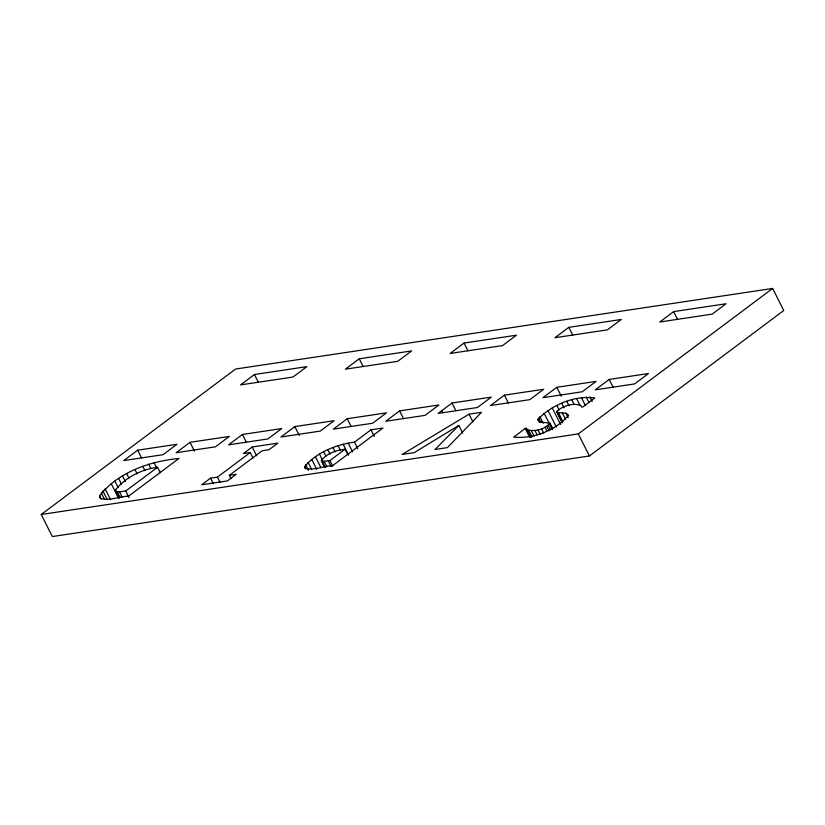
<?xml version="1.0" encoding="UTF-8"?>
<svg xmlns="http://www.w3.org/2000/svg" width="825" height="825" viewBox="0 0 825 825"><rect width="100%" height="100%" fill="white"/><g stroke="black" fill="none" stroke-linecap="round" stroke-linejoin="round"><path stroke-width="1.24" d="M324.679 467.342L321.358 460.721C326.463 453.358 336.394 450.275 345.036 449.223L347.81 454.73M562.31 422.926L556.762 411.892L557.071 411.036C563.362 405.828 572.983 402.507 580.831 405.539L581.749 407.107L582.842 406.952L594.835 397.959C574.396 395.237 552.224 404.683 538.034 419.203L538.209 420.894L540.303 421.915L550.028 423.246L552.802 428.763M550.028 423.246C544.82 429.196 534.538 432.269 527.031 429.516L526.309 428.288L525.247 428.453L513.717 437.085C533.517 439.127 556.029 430.33 568.611 415.15L565.981 413.212L558.391 412.686L556.762 411.892M99.588 495.938C117.862 472.075 149.872 461.371 178.984 458.422L128.494 496.207C119.264 496.238 108.972 501.652 100.052 498.104L99.588 495.938L101.248 499.238M119.264 498.052L115.397 490.091C125.4 477.469 141.549 469.291 157.554 467.301L160.328 472.818M304.58 466.661C316.707 452.255 336.053 444.623 354.472 442.159L370.982 429.804L382.944 428.01L332.454 465.795C323.493 465.548 313.418 471.374 304.745 467.971L304.58 466.661L305.693 468.868M458.834 425.452L434.992 449.501L447.397 447.635L481.511 412.314L469.033 414.181L402.157 454.431L414.253 452.616L458.834 425.452L462.712 433.177M41.25 514.491L235.599 369.033L772.654 288.451L783.75 310.509L589.401 455.967L52.346 536.549L41.25 514.491L578.304 433.909L772.654 288.451M137.641 450.182L123.76 460.577L163.061 454.678L176.942 444.293L137.641 450.182L141.529 457.906M254.461 374.509L240.58 384.893L292.978 377.035L306.859 366.651L254.461 374.509L258.349 382.233M190.039 442.324L176.158 452.719L215.449 446.82L229.329 436.425L190.039 442.324L194.473 451.151M242.437 434.466L228.546 444.85L267.847 438.952L281.727 428.567L242.437 434.466L246.314 442.179M359.257 358.782L345.376 369.177L397.774 361.309L411.654 350.924L359.257 358.782L363.144 366.506M253.017 458.061L250.243 452.543L217.388 477.139L210.54 478.16L201.723 484.76L227.38 480.913L236.197 474.313L229.35 475.334L231.021 478.644M229.35 475.334L262.206 450.749L269.053 449.718L277.87 443.118L252.213 446.975L243.396 453.575L250.243 452.543M294.824 426.597L280.943 436.992L320.244 431.093L334.125 420.709L294.824 426.597L299.269 435.425M347.222 418.739L333.341 429.124L372.642 423.235L386.523 412.84L347.222 418.739L351.11 426.463M464.052 343.056L450.161 353.451L502.559 345.593L516.44 335.198L464.052 343.056L467.93 350.78M321.358 460.721L324.132 461.33L329.918 460.536L345.036 449.223M399.62 410.881L385.739 421.266L425.03 415.367L438.921 404.982L399.62 410.881L403.507 418.595M452.017 403.012L438.137 413.407L477.427 407.509L491.308 397.114L452.017 403.012L455.895 410.737M568.837 327.339L554.957 337.724L607.355 329.866L621.235 319.471L568.837 327.339L572.725 335.053M504.415 395.154L490.524 405.539L529.825 399.651L543.706 389.256L504.415 395.154L508.293 402.878M556.803 387.296L542.922 397.681L582.223 391.782L596.104 381.397L556.803 387.296L561.248 396.113M673.633 311.613L659.752 322.008L712.14 314.139L726.021 303.755L673.633 311.613L677.511 319.337M609.201 379.428L595.32 389.823L634.621 383.924L648.502 373.529L609.201 379.428L613.088 387.152M115.943 491.442L119.481 491.844L125.73 490.988L157.554 467.301M589.927 397.042L592.144 401.445M586.286 397.083L589.06 402.6M581.429 397.64L585.317 405.364M576.634 398.537L579.965 405.147M571.766 399.774L573.983 404.188M566.806 401.373L569.023 405.787M578.304 433.909L589.401 455.967M561.763 403.332L563.991 407.746M565.981 413.212L568.198 417.625M562.299 412.871L565.63 419.492M556.854 405.549L559.072 409.963M558.391 412.686L562.825 421.513M560.948 418.749L562.062 420.956M557.277 412.428L562.268 422.359M552.265 407.942L560.587 424.483M548.006 410.499L556.328 427.041M549.202 422.72L551.977 428.237M544.077 413.232L552.441 429.608M548.254 425.349L550.471 429.753M546.789 426.319L549.007 430.733M539.942 416.687L543.273 423.308M545.047 427.257L546.707 430.567M538.704 418.058L540.932 422.472M538.034 419.203L539.705 422.503M541.499 428.752L543.716 433.166M537.962 429.835L540.179 434.239M534.909 430.433L537.127 434.847M531.341 430.722L534.115 436.229M528.712 430.372L532.042 436.982M527.031 429.516L530.918 437.24M526.309 428.288L530.743 437.116M525.247 428.453L529.691 437.281M469.033 414.181L472.911 421.905M441.695 410.499L442.798 412.706M370.982 429.804L374.313 436.425M354.472 442.159L357.792 448.779M348.191 443.108L352.636 451.925M343.128 444.128L348.676 455.163M338.085 445.613L340.302 450.027M332.97 447.521L335.198 451.935M327.865 449.749L330.082 454.162M329.918 460.536L332.692 466.053M323.709 451.801L325.927 456.215M328.226 460.793L331 466.311M324.132 461.33L326.906 466.847M319.502 454.183L322.276 459.7M321.595 459.907L323.823 464.32M321.781 461.144L325.112 467.765M315.439 456.751L320.977 467.785M311.726 459.37L316.718 469.301M308.024 462.361L311.355 468.982M305.652 464.795L308.426 470.312M252.213 446.975L256.647 455.792M217.388 477.139L220.162 482.646M210.54 478.16L213.314 483.677M154.048 462.598L156.822 468.115M148.665 464.114L150.882 468.528M142.694 466.259L144.922 470.673M135.001 469.59L137.218 474.004M126.782 473.777L128.999 478.18M122.626 476.118L125.4 481.635M125.73 490.988L129.061 497.599M118.645 478.552L121.419 484.069M114.85 481.068L118.181 487.688M119.481 491.844L122.255 497.351M117.325 491.886L120.099 497.403M115.397 490.091L119.285 497.815M111.231 483.667L118.449 498.001M105.074 488.689L110.622 499.713M102.857 490.854L107.291 499.672M101.227 492.783L104.548 499.403"/></g></svg>
